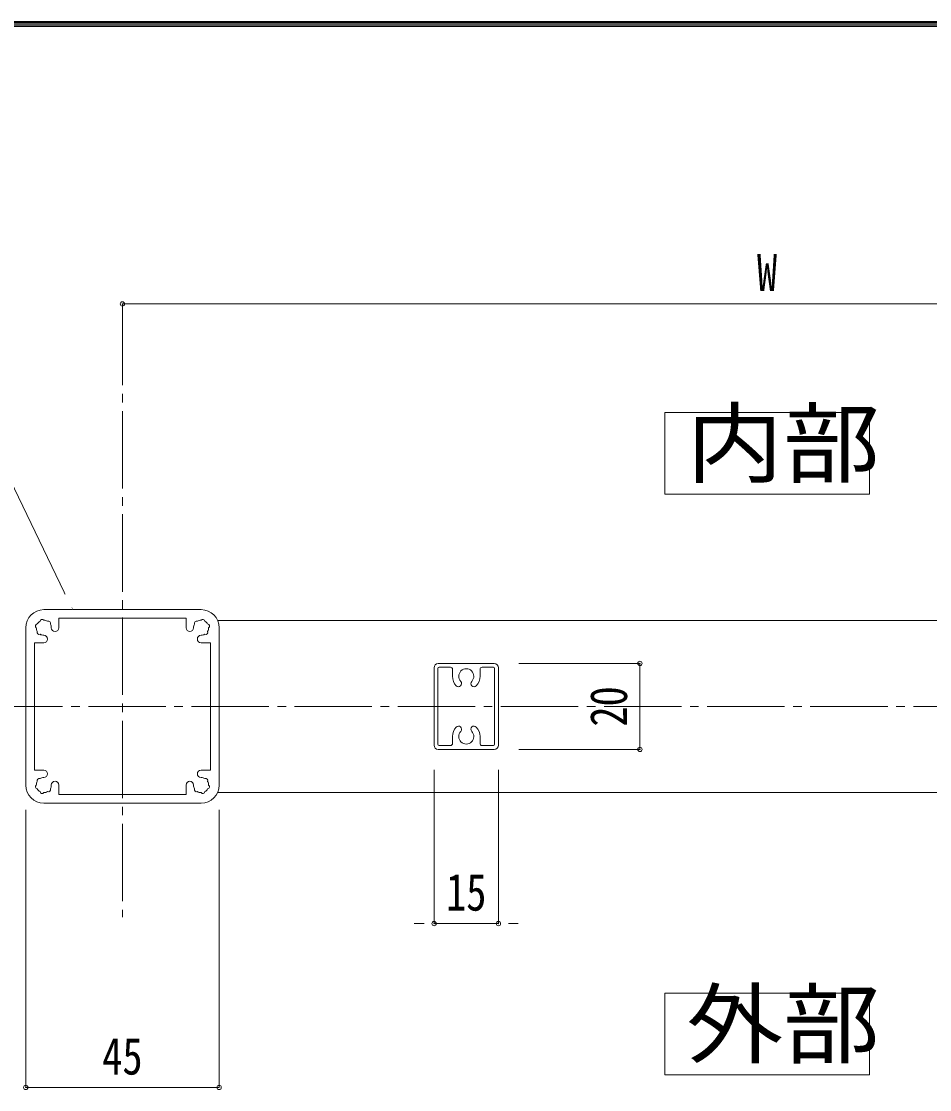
# Model space of a CAD drawing. Units: millimetres at full size; details may follow other scales. Extents: x -18823 to 1599, y -13140 to 1133.
# Drawn here: x -166.5 to 256.2, y 636.3 to 1133.2 of the extents above; entities that cross this region are included whole.
import ezdxf
from ezdxf.enums import TextEntityAlignment as Align

# ---------------------------------------------------------------- set-up
doc = ezdxf.new("R2010")
doc.units = ezdxf.units.MM
doc.header["$LTSCALE"] = 4
doc.header["$PDMODE"] = 32
doc.header["$PDSIZE"] = 2
doc.linetypes.add('CHAIN2', pattern=[12, 9, -1, 1, -1])
for name, color, linetype, lineweight in [('0-0_0', 7, 'Continuous', 18), ('0-1_1手摺寸法', 3, 'Continuous', 18), ('0-3_3中心線', 2, 'CHAIN2', 18), ('0-4_41ｱﾙﾐ', 6, 'Continuous', 18), ('0-5_42ｱﾙﾐ部品', 6, 'Continuous', 18), ('0-C_P4-12', 7, 'Continuous', 18), ('0-D_WAKU', 7, 'Continuous', 18)]:
    doc.layers.add(name, color=color, linetype=linetype, lineweight=lineweight)
doc.styles.add('ＭＳ ゴシック', font='')
doc.styles.get('ＭＳ ゴシック').set_extended_font_data('MS Gothic')

msp = doc.modelspace()

# ---------------------------------------------------------------- linework, layer by layer
at = {"layer": '0-0_0'}
msp.add_lwpolyline([(-142.722, 859.553), (-195.032, 967.99), (-301.066, 967.99)], dxfattribs=at)
at = {"layer": '0-1_1手摺寸法'}
for p, q in [((-119.441, 976.821), (-119.441, 1001.789)), ((480.559, 1001.789), (-119.441, 1001.789)), ((-114.841, 1001.789), (475.959, 1001.789)), ((65.059, 834.553), (121.387, 834.553)), ((121.387, 794.553), (121.387, 834.553)), ((121.387, 829.953), (121.387, 799.153)), ((65.059, 794.553), (121.387, 794.553)), ((25.559, 785.053), (25.559, 713.556)), ((55.559, 785.053), (55.559, 713.556)), ((-164.441, 766.453), (-164.441, 637.296)), ((-74.441, 766.453), (-74.441, 637.296)), ((20.959, 713.556), (16.359, 713.556)), ((60.159, 713.556), (64.759, 713.556)), ((-164.441, 637.296), (-74.441, 637.296)), ((-79.041, 637.296), (-159.841, 637.296))]:
    msp.add_line(p, q, dxfattribs=at)
msp.add_lwpolyline([(55.559, 713.556), (25.559, 713.556), (55.559, 713.556)], dxfattribs=at)
for p in [(-119.441, 1001.789), (121.387, 834.553), (121.387, 794.553), (25.559, 713.556), (55.559, 713.556), (-164.441, 637.296), (-74.441, 637.296)]:
    msp.add_point(p, dxfattribs=at)
at = {"layer": '0-3_3中心線'}
for p, q in [((-119.441, 999.904), (-119.441, 716.562)), ((-231.317, 814.553), (561.173, 814.553))]:
    msp.add_line(p, q, dxfattribs=at)
at = {"layer": '0-4_41ｱﾙﾐ'}
for p, q in [((25.559, 832.553), (25.559, 814.553)), ((27.359, 832.153), (27.359, 814.553)), ((53.559, 834.553), (27.559, 834.553)), ((33.159, 832.753), (27.959, 832.753)), ((34.159, 831.753), (34.159, 828.553)), ((46.959, 831.753), (46.959, 828.553)), ((53.159, 832.753), (47.959, 832.753)), ((53.759, 832.153), (53.759, 814.553)), ((55.559, 832.553), (55.559, 814.553)), ((25.559, 796.553), (25.559, 814.553)), ((27.359, 796.953), (27.359, 814.553)), ((53.759, 796.953), (53.759, 814.553)), ((55.559, 796.553), (55.559, 814.553)), ((34.159, 797.353), (34.159, 800.553)), ((46.959, 797.353), (46.959, 800.553)), ((33.159, 796.353), (27.959, 796.353)), ((53.159, 796.353), (47.959, 796.353)), ((53.559, 794.553), (27.559, 794.553))]:
    msp.add_line(p, q, dxfattribs=at)
for centre, radius, start, end in [((27.559, 832.553), 2, 90, 180), ((27.959, 832.153), 0.6, 90, 180), ((33.159, 831.753), 1, 0, 90), ((40.559, 828.553), 3.5, 316.844, 223.156), ((47.959, 831.753), 1, 90, 180), ((53.159, 832.153), 0.6, 0, 90), ((53.559, 832.553), 2, 0, 90), ((40.559, 828.553), 6.4, 180, 223.156), ((36.937, 825.179), 1.45, 223.805, 42.507), ((44.181, 825.179), 1.45, 137.493, 316.195), ((40.559, 828.553), 6.4, 316.844, 0), ((36.937, 803.927), 1.45, 317.493, 136.195), ((44.181, 803.927), 1.45, 43.805, 222.507), ((40.559, 800.553), 6.4, 136.844, 180), ((40.559, 800.553), 3.5, 136.844, 43.156), ((40.559, 800.553), 6.4, 0, 43.156), ((27.559, 796.553), 2, 180, 270), ((27.959, 796.953), 0.6, 180, 270), ((33.159, 797.353), 1, 270, 0), ((47.959, 797.353), 1, 180, 270), ((53.159, 796.953), 0.6, 270, 0), ((53.559, 796.553), 2, 270, 0)]:
    msp.add_arc(centre, radius, start, end, dxfattribs=at)
at = {"layer": '0-5_42ｱﾙﾐ部品'}
for p, q in [((-156.041, 859.553), (-82.841, 859.553)), ((-82.841, 859.553), (-156.041, 859.553)), ((-149.041, 855.553), (-89.841, 855.553)), ((-149.041, 855.553), (-149.041, 851.153)), ((-89.841, 855.553), (-149.041, 855.553)), ((-149.041, 855.553), (-149.041, 851.153)), ((-89.841, 855.553), (-89.841, 851.153)), ((-89.841, 855.553), (-89.841, 851.153)), ((-164.441, 851.153), (-164.441, 777.953)), ((-164.441, 851.153), (-164.441, 777.953)), ((-75.16, 854.553), (436.278, 854.553)), ((-74.441, 851.153), (-74.441, 777.953)), ((-74.441, 851.153), (-74.441, 777.953)), ((-156.041, 844.153), (-160.441, 844.153)), ((-160.441, 844.153), (-160.441, 784.953)), ((-160.441, 844.153), (-160.441, 784.953)), ((-156.041, 844.153), (-160.441, 844.153)), ((-82.841, 844.153), (-78.441, 844.153)), ((-82.841, 844.153), (-78.441, 844.153)), ((-78.441, 844.153), (-78.441, 784.953)), ((-78.441, 844.153), (-78.441, 784.953)), ((-156.041, 784.953), (-160.441, 784.953)), ((-156.041, 784.953), (-160.441, 784.953)), ((-82.841, 784.953), (-78.441, 784.953)), ((-82.841, 784.953), (-78.441, 784.953)), ((-149.041, 773.553), (-149.041, 777.953)), ((-89.841, 773.553), (-89.841, 777.953)), ((-75.16, 774.553), (436.278, 774.553)), ((-156.041, 769.553), (-82.841, 769.553)), ((-82.841, 769.553), (-156.041, 769.553))]:
    msp.add_line(p, q, dxfattribs=at)
for points in [[(-149.041, 773.553), (-89.841, 773.553), (-89.841, 777.953)], [(-89.841, 773.553), (-149.041, 773.553), (-149.041, 777.953)]]:
    msp.add_lwpolyline(points, dxfattribs=at)
for centre, radius, start, end in [((-156.041, 851.153), 8.4, 90, 180), ((-156.041, 851.153), 8.4, 90, 180), ((-156.817, 854.051), 1, 105, 172.976), ((-156.817, 854.051), 1, 105, 172.976), ((-156.817, 854.051), 1, 37.024, 105), ((-156.817, 854.051), 1, 37.024, 105), ((-82.064, 854.051), 1, 75, 142.976), ((-82.064, 854.051), 1, 75, 142.976), ((-82.841, 851.153), 8.4, 0, 90), ((-82.841, 851.153), 8.4, 0, 90), ((-82.064, 854.051), 1, 7.024, 75), ((-82.064, 854.051), 1, 7.024, 75), ((-158.939, 851.93), 1, 165, 232.976), ((-158.939, 851.93), 1, 165, 232.976), ((-158.939, 851.93), 1, 97.024, 165), ((-158.939, 851.93), 1, 97.024, 165), ((-156.041, 851.153), 3.5, 180.359, 195), ((-156.041, 851.153), 3.5, 180.359, 195), ((-156.041, 851.153), 3.5, 195, 209.641), ((-156.041, 851.153), 3.5, 195, 209.641), ((-156.041, 851.153), 3.5, 135, 149.641), ((-156.041, 851.153), 3.5, 135, 149.641), ((-156.041, 851.153), 3.5, 120.359, 135), ((-156.041, 851.153), 3.5, 120.359, 135), ((-156.041, 851.153), 3.5, 75, 89.641), ((-156.041, 851.153), 3.5, 75, 89.641), ((-156.041, 851.153), 3.5, 60.359, 75), ((-156.041, 851.153), 3.5, 60.359, 75), ((-153.92, 853.274), 1, 45, 112.976), ((-153.92, 853.274), 1, 45, 112.976), ((-153.92, 853.274), 1, 337.024, 45), ((-153.92, 853.274), 1, 337.024, 45), ((-156.041, 851.153), 3.5, 15, 29.641), ((-156.041, 851.153), 3.5, 15, 29.641), ((-156.041, 851.153), 3.5, 0.359, 15), ((-156.041, 851.153), 3.5, 0.359, 15), ((-150.791, 851.153), 1.75, 180, 0), ((-150.791, 851.153), 1.75, 180, 0), ((-88.091, 851.153), 1.75, 180, 0), ((-88.091, 851.153), 1.75, 180, 0), ((-82.841, 851.153), 3.5, 165, 179.641), ((-82.841, 851.153), 3.5, 165, 179.641), ((-82.841, 851.153), 3.5, 150.359, 165), ((-82.841, 851.153), 3.5, 150.359, 165), ((-84.962, 853.274), 1, 135, 202.976), ((-84.962, 853.274), 1, 135, 202.976), ((-84.962, 853.274), 1, 67.024, 135), ((-84.962, 853.274), 1, 67.024, 135), ((-82.841, 851.153), 3.5, 105, 119.641), ((-82.841, 851.153), 3.5, 105, 119.641), ((-82.841, 851.153), 3.5, 90.359, 105), ((-82.841, 851.153), 3.5, 90.359, 105), ((-82.841, 851.153), 3.5, 45, 59.641), ((-82.841, 851.153), 3.5, 45, 59.641), ((-82.841, 851.153), 3.5, 30.359, 45), ((-82.841, 851.153), 3.5, 30.359, 45), ((-79.943, 851.93), 1, 15, 82.976), ((-79.943, 851.93), 1, 15, 82.976), ((-82.841, 851.153), 3.5, 330.359, 345), ((-82.841, 851.153), 3.5, 330.359, 345), ((-82.841, 851.153), 3.5, 345, 359.641), ((-82.841, 851.153), 3.5, 345, 359.641), ((-79.943, 851.93), 1, 307.024, 15), ((-79.943, 851.93), 1, 307.024, 15), ((-158.162, 849.032), 1, 157.024, 225), ((-158.162, 849.032), 1, 157.024, 225), ((-158.162, 849.032), 1, 225, 292.976), ((-158.162, 849.032), 1, 225, 292.976), ((-156.041, 851.153), 3.5, 240.359, 255), ((-156.041, 851.153), 3.5, 240.359, 255), ((-156.041, 851.153), 3.5, 255, 270), ((-156.041, 851.153), 3.5, 255, 270), ((-156.041, 845.903), 1.75, 270, 90), ((-156.041, 845.903), 1.75, 270, 90), ((-82.841, 845.903), 1.75, 90, 270), ((-82.841, 845.903), 1.75, 90, 270), ((-82.841, 851.153), 3.5, 270, 285), ((-82.841, 851.153), 3.5, 270, 285), ((-82.841, 851.153), 3.5, 285, 299.641), ((-82.841, 851.153), 3.5, 285, 299.641), ((-80.72, 849.032), 1, 247.024, 315), ((-80.72, 849.032), 1, 247.024, 315), ((-80.72, 849.032), 1, 315, 22.976), ((-80.72, 849.032), 1, 315, 22.976), ((-158.162, 780.074), 1, 135, 202.976), ((-158.162, 780.074), 1, 135, 202.976), ((-158.162, 780.074), 1, 67.024, 135), ((-158.162, 780.074), 1, 67.024, 135), ((-156.041, 777.953), 3.5, 105, 119.641), ((-156.041, 777.953), 3.5, 105, 119.641), ((-156.041, 777.953), 3.5, 90, 105), ((-156.041, 777.953), 3.5, 90, 105), ((-156.041, 783.203), 1.75, 270, 90), ((-156.041, 783.203), 1.75, 270, 90), ((-82.841, 783.203), 1.75, 90, 270), ((-82.841, 783.203), 1.75, 90, 270), ((-82.841, 777.953), 3.5, 75, 90), ((-82.841, 777.953), 3.5, 75, 90), ((-82.841, 777.953), 3.5, 60.359, 75), ((-82.841, 777.953), 3.5, 60.359, 75), ((-80.72, 780.074), 1, 45, 112.976), ((-80.72, 780.074), 1, 45, 112.976), ((-80.72, 780.074), 1, 337.024, 45), ((-80.72, 780.074), 1, 337.024, 45), ((-156.041, 777.953), 8.4, 180, 270), ((-156.041, 777.953), 8.4, 180, 270), ((-158.939, 777.176), 1, 127.024, 195), ((-158.939, 777.176), 1, 127.024, 195), ((-158.939, 777.176), 1, 195, 262.976), ((-158.939, 777.176), 1, 195, 262.976), ((-156.041, 777.953), 3.5, 165, 179.641), ((-156.041, 777.953), 3.5, 165, 179.641), ((-156.041, 777.953), 3.5, 150.359, 165), ((-156.041, 777.953), 3.5, 150.359, 165), ((-156.041, 777.953), 3.5, 210.359, 225), ((-156.041, 777.953), 3.5, 210.359, 225), ((-156.041, 777.953), 3.5, 225, 239.641), ((-156.041, 777.953), 3.5, 225, 239.641), ((-153.92, 775.832), 1, 315, 22.976), ((-153.92, 775.832), 1, 315, 22.976), ((-156.041, 777.953), 3.5, 330.359, 345), ((-156.041, 777.953), 3.5, 330.359, 345), ((-156.041, 777.953), 3.5, 345, 359.641), ((-156.041, 777.953), 3.5, 345, 359.641), ((-150.791, 777.953), 1.75, 0, 180), ((-150.791, 777.953), 1.75, 0, 180), ((-88.091, 777.953), 1.75, 0, 180), ((-88.091, 777.953), 1.75, 0, 180), ((-82.841, 777.953), 3.5, 180.359, 195), ((-82.841, 777.953), 3.5, 180.359, 195), ((-82.841, 777.953), 3.5, 195, 209.641), ((-82.841, 777.953), 3.5, 195, 209.641), ((-84.962, 775.832), 1, 157.024, 225), ((-84.962, 775.832), 1, 157.024, 225), ((-82.841, 777.953), 8.4, 270, 0), ((-82.841, 777.953), 8.4, 270, 0), ((-82.841, 777.953), 3.5, 300.359, 315), ((-82.841, 777.953), 3.5, 300.359, 315), ((-82.841, 777.953), 3.5, 315, 329.641), ((-82.841, 777.953), 3.5, 315, 329.641), ((-79.943, 777.176), 1, 277.024, 345), ((-79.943, 777.176), 1, 277.024, 345), ((-82.841, 777.953), 3.5, 15, 29.641), ((-82.841, 777.953), 3.5, 15, 29.641), ((-82.841, 777.953), 3.5, 0.359, 15), ((-82.841, 777.953), 3.5, 0.359, 15), ((-79.943, 777.176), 1, 345, 52.976), ((-79.943, 777.176), 1, 345, 52.976), ((-156.817, 775.055), 1, 187.024, 255), ((-156.817, 775.055), 1, 187.024, 255), ((-156.817, 775.055), 1, 255, 322.976), ((-156.817, 775.055), 1, 255, 322.976), ((-156.041, 777.953), 3.5, 270.359, 285), ((-156.041, 777.953), 3.5, 270.359, 285), ((-156.041, 777.953), 3.5, 285, 299.641), ((-156.041, 777.953), 3.5, 285, 299.641), ((-153.92, 775.832), 1, 247.024, 315), ((-153.92, 775.832), 1, 247.024, 315), ((-84.962, 775.832), 1, 225, 292.976), ((-84.962, 775.832), 1, 225, 292.976), ((-82.841, 777.953), 3.5, 240.359, 255), ((-82.841, 777.953), 3.5, 240.359, 255), ((-82.841, 777.953), 3.5, 255, 269.641), ((-82.841, 777.953), 3.5, 255, 269.641), ((-82.064, 775.055), 1, 217.024, 285), ((-82.064, 775.055), 1, 217.024, 285), ((-82.064, 775.055), 1, 285, 352.976), ((-82.064, 775.055), 1, 285, 352.976)]:
    msp.add_arc(centre, radius, start, end, dxfattribs=at)
at = {"layer": '0-C_P4-12'}
msp.add_line((132.896, 681.234), (132.896, 643.223), dxfattribs=at)
msp.add_lwpolyline([(132.896, 913.288), (228.222, 913.288), (228.222, 951.299), (132.896, 951.299)], close=True, dxfattribs=at)
msp.add_lwpolyline([(132.896, 643.224), (228.222, 643.224), (228.222, 681.234), (132.896, 681.234)], dxfattribs=at)
at = {"layer": '0-D_WAKU'}
for p, q in [((1599.2, 1133.2), (-1603.2, 1133.2)), ((1598.6, 1132.6), (-1602.6, 1132.6)), ((1598, 1132), (-1602, 1132)), ((1597.4, 1131.4), (-1601.4, 1131.4)), ((1596.8, 1130.8), (-1600.8, 1130.8))]:
    msp.add_line(p, q, dxfattribs=at)

# ---------------------------------------------------------------- texts
at = {"layer": '0-1_1手摺寸法', "color": 7, "style": 'ＭＳ ゴシック', "width": 0.8}
for s, p in [('W', (175.849, 1002.608)), ('15', (31.138, 714.375)), ('45', (-128.862, 638.115))]:
    msp.add_text(s, height=17.27, dxfattribs=at).set_placement(p, align=Align.BOTTOM_LEFT)
msp.add_text('20', height=17.27, rotation=90, dxfattribs=at).set_placement((120.568, 805.132), align=Align.BOTTOM_LEFT)
at = {"layer": '0-C_P4-12', "style": 'ＭＳ ゴシック', "width": 1.1}
for s, p in [('内部', (142.956, 912.825)), ('外部', (142.956, 642.76))]:
    msp.add_text(s, height=30.03, dxfattribs=at).set_placement(p, align=Align.BOTTOM_LEFT)

# ---------------------------------------------------------------- next in the draw order: wipeouts: each hides what was drawn before it
msp.add_wipeout([(-147.396, 866.046), (-144.894, 867.252), (-142.722, 859.553), (-142.722, 859.553)])

doc.saveas('drawing.dxf')
